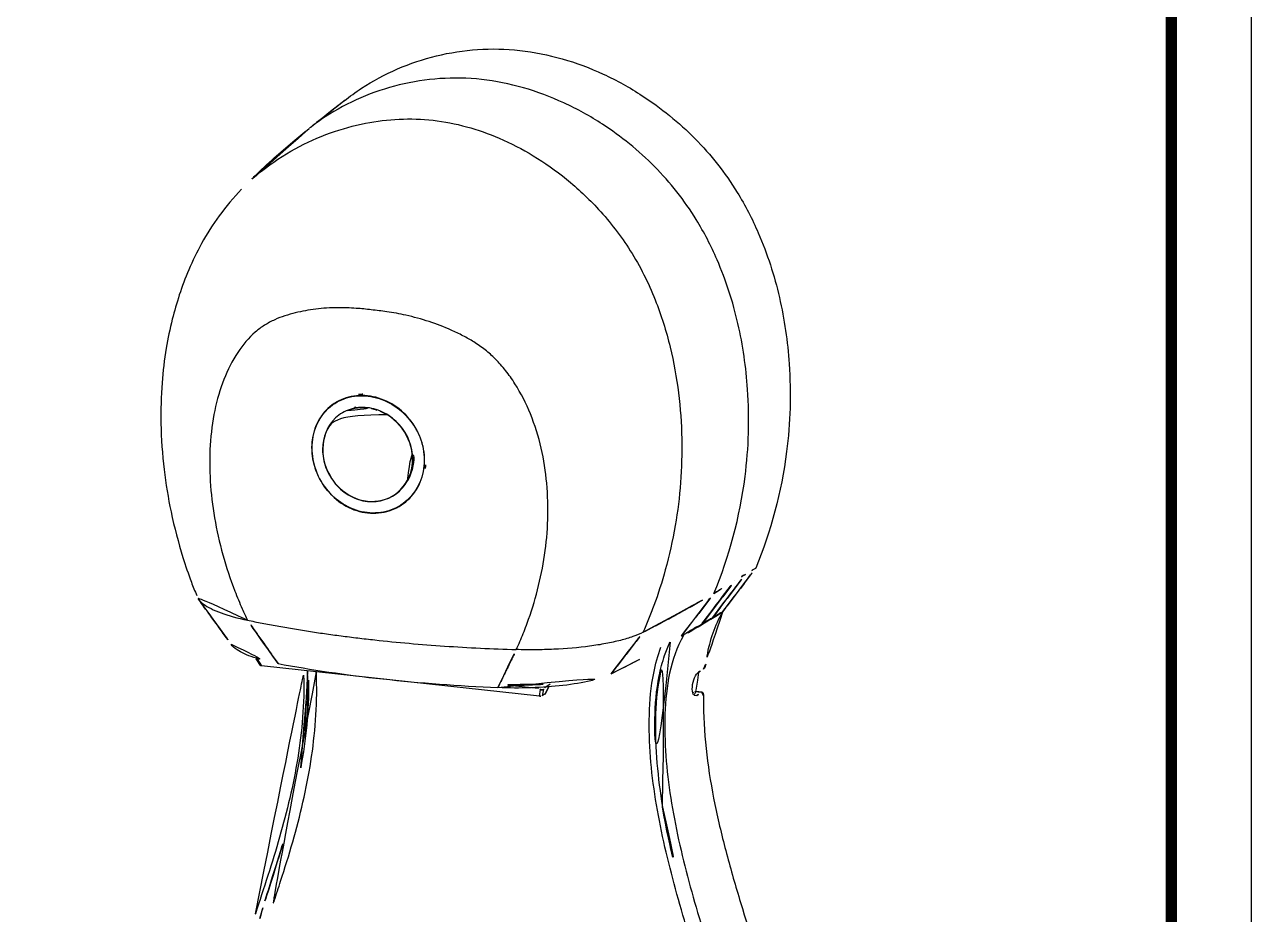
# Model space of a CAD drawing. Extents: x 16296660632 to 16296681399, y -37409619871 to -37409615168.
# Drawn here: x 16296681237.6 to 16296681399, y -37409615421.6 to -37409615304.6 of the extents above; entities that cross this region are included whole.
import ezdxf

# ---------------------------------------------------------------- set-up
doc = ezdxf.new("R2010")
doc.units = 0
doc.header["$LTSCALE"] = 10
doc.header["$MEASUREMENT"] = 0
doc.layers.get('0').update_dxf_attribs({"linetype": 'CONTINUOUS'})
doc.layers.add('1', color=7, linetype='CONTINUOUS')

msp = doc.modelspace()

# ---------------------------------------------------------------- linework, layer by layer
at = {"ltscale": 0.5}
msp.add_lwpolyline([(16296680748.02704, -37409615645.297203), (16296681399.02704, -37409615645.297203), (16296681399.02704, -37409615168.297203), (16296680748.02704, -37409615168.297203)], close=True, dxfattribs=at)
at = {"color": 5, "linetype": 'ByBlock', "lineweight": 200, "const_width": 1.5}
msp.add_lwpolyline([(16296680758.49523, -37409615624.872482), (16296681388.49523, -37409615624.872482), (16296681388.49523, -37409615179.372482), (16296680758.49523, -37409615179.372482)], close=True, dxfattribs=at)
at = {"layer": '1', "color": 7, "linetype": 'Continuous'}
for p, q in [((16296681278.825701, -37409615354.198212), (16296681278.35725, -37409615354.512268)), ((16296681280.103809, -37409615355.392342), (16296681280.20318, -37409615355.325722)), ((16296681280.158541, -37409615355.355789), (16296681280.103991, -37409615355.392357)), ((16296681290.33968, -37409615362.990196), (16296681290.33971, -37409615362.990196)), ((16296681287.231251, -37409615367.748894), (16296681287.699699, -37409615367.434837)), ((16296681268.085489, -37409615388.024292), (16296681268.629021, -37409615388.900131)), ((16296681268.212311, -37409615388.005913), (16296681268.80298, -37409615388.95771)), ((16296681305.36237, -37409615392.952667), (16296681268.80298, -37409615388.95771)), ((16296681301.3505, -37409615391.484268), (16296681305.235201, -37409615391.908768)), ((16296681305.235201, -37409615391.908768), (16296681305.229321, -37409615391.802338)), ((16296681305.36237, -37409615392.952667), (16296681305.53142, -37409615392.083893)), ((16296681305.91276, -37409615392.025162), (16296681305.74139, -37409615392.905907)), ((16296681306.06988, -37409615391.800491), (16296681306.765409, -37409615391.334198)), ((16296681306.140619, -37409615392.63826), (16296681306.588209, -37409615391.704063)), ((16296681306.161501, -37409615392.616859), (16296681306.599211, -37409615391.70327)), ((16296681306.140619, -37409615392.63826), (16296681305.74139, -37409615392.905907)), ((16296681325.732019, -37409615392.818176), (16296681326.05718, -37409615392.853706)), ((16296681326.70801, -37409615392.457809), (16296681325.816811, -37409615392.360428)), ((16296681326.78249, -37409615392.438248), (16296681325.891399, -37409615392.340881))]:
    msp.add_line(p, q, dxfattribs=at)
for centre, major_axis, ratio, start_param, end_param in [((16296681282.843399, -37409615361.097618), (-3.546037, 5.289333), 0.8926694304, 3.5614601088, 5.0482777829), ((16296681283.04706, -37409615360.96109), (-4.437001, 6.618312), 0.8926694304, 3.9068936414, 4.0682345146), ((16296681324.25769, -37409615384.934799), (-0.032944, 0.05487), 0.8776212927, 3.6111274784, 5.0708959037), ((16296681268.98875, -37409615388.872917), (0.363765, 0.01482), 0.2479776844, 3.2809333937, 4.1663581353), ((16296681305.56455, -37409615393.330917), (-0.417969, 1.414846), 0.3779653105, -0.6145813718, -0.1567643144), ((16296681305.56395, -37409615393.319931), (0.535489, 1.526948), 0.1090099778, 0.1445102951, 0.5980766747), ((16296681305.446159, -37409615392.856743), (-0.323796, 0.009082), 0.3132489501, 1.3178321892, 2.7270438961), ((16296681305.80794, -37409615392.614197), (0.356081, 0.008391), 0.2472903186, -0.3704140133, -0.125067895), ((16296681268.87624, -37409615421.940163), (-0.916423, 0.285953), 0.3660202392, -0.2515601331, 0.0388570248)]:
    msp.add_ellipse(centre, major_axis=major_axis, ratio=ratio, start_param=start_param, end_param=end_param, dxfattribs=at)
for points, knots in [([(16296681279.701941, -37409615314.647881), (16296681280.430901, -37409615314.066612), (16296681282.642099, -37409615312.469276), (16296681286.636339, -37409615310.325211), (16296681291.78639, -37409615308.599831), (16296681297.21842, -37409615307.752876), (16296681302.80151, -37409615307.854286), (16296681308.38619, -37409615308.973419), (16296681313.81666, -37409615311.007088), (16296681318.537519, -37409615313.620331), (16296681322.543051, -37409615316.537193), (16296681325.873501, -37409615319.552177), (16296681328.8713, -37409615322.930557), (16296681331.749331, -37409615327.05677), (16296681334.745399, -37409615332.868477), (16296681337.17898, -37409615340.4842), (16296681338.5781, -37409615350.225891), (16296681338.18914, -37409615362.461418), (16296681335.821951, -37409615371.278938), (16296681333.81687, -37409615376.104736)], [0, 0, 0, 0, 0.0268664803, 0.0785666229, 0.1302667656, 0.1819669083, 0.2336670509, 0.2853671936, 0.3370673363, 0.388767479, 0.427542586, 0.466317693, 0.5050928, 0.543867907, 0.5955680497, 0.6731182637, 0.7506684777, 0.854068763, 1, 1, 1, 1]), ([(16296681328.3144, -37409615379.426453), (16296681330.34226, -37409615374.587662), (16296681332.72208, -37409615365.77697), (16296681333.109579, -37409615353.574997), (16296681331.721901, -37409615343.916359), (16296681329.31291, -37409615336.380013), (16296681326.353251, -37409615330.640022), (16296681323.5152, -37409615326.571114), (16296681320.55641, -37409615323.236511), (16296681317.266979, -37409615320.258583), (16296681313.309271, -37409615317.376518), (16296681308.64444, -37409615314.794281), (16296681303.28018, -37409615312.785652), (16296681297.770029, -37409615311.68158), (16296681292.26144, -37409615311.581413), (16296681286.895651, -37409615312.417778), (16296681281.806709, -37409615314.122704), (16296681277.92354, -37409615316.207161), (16296681275.79278, -37409615317.735069), (16296681275.12516, -37409615318.259407)], [0, 0, 0, 0, 0.1476656886, 0.2511090649, 0.3286915972, 0.4062741294, 0.4579958176, 0.4967870837, 0.5355783499, 0.574369616, 0.6131608821, 0.6648825703, 0.7166042585, 0.7683259466, 0.8200476348, 0.871769323, 0.9234910111, 0.9752126993, 1, 1, 1, 1]), ([(16296681268.56732, -37409615324.11496), (16296681268.655701, -37409615324.042473), (16296681270.118679, -37409615322.85675), (16296681273.10578, -37409615320.874672), (16296681277.731581, -37409615318.794868), (16296681283.76506, -37409615317.128487), (16296681291.429359, -37409615316.722443), (16296681298.88648, -37409615318.82164), (16296681304.664249, -37409615321.813026), (16296681309.08506, -37409615324.926491), (16296681313.47954, -37409615329.043968), (16296681317.57328, -37409615334.339523), (16296681320.686871, -37409615340.547249), (16296681323.26799, -37409615348.85862), (16296681324.23749, -37409615357.038834), (16296681324.02129, -37409615364.870163), (16296681323.30168, -37409615370.644043), (16296681322.08983, -37409615376.05027), (16296681320.786949, -37409615380.105392), (16296681319.75247, -37409615382.814888), (16296681319.25712, -37409615383.973267), (16296681319.0137, -37409615384.542503)], [0, 0, 0, 0, 0.0033064025, 0.0544691282, 0.1032848165, 0.1493248939, 0.2339299814, 0.3187475248, 0.3651449538, 0.4137666689, 0.4658132063, 0.5266655835, 0.5906577727, 0.6486291485, 0.7574363252, 0.8097870492, 0.8623622926, 0.9176261439, 0.9640115114, 0.9823149305, 1, 1, 1, 1]), ([(16296681275.0809, -37409615318.294243), (16296681274.347521, -37409615318.872948), (16296681272.791201, -37409615320.138344), (16296681270.372999, -37409615322.242638), (16296681268.13195, -37409615324.326157), (16296681266.74868, -37409615325.736481), (16296681266.20981, -37409615326.30378)], [0, 0, 0, 0, 0.2314858394, 0.4984390733, 0.8007943692, 1, 1, 1, 1]), ([(16296681266.20219, -37409615326.281914), (16296681265.130619, -37409615327.386429), (16296681263.21217, -37409615329.651047), (16296681260.933531, -37409615333.255249), (16296681259.230949, -37409615336.775993), (16296681257.973761, -37409615340.130043), (16296681256.98407, -37409615343.549927), (16296681256.188089, -37409615347.400253), (16296681255.640499, -37409615351.97319), (16296681255.49441, -37409615357.309509), (16296681255.890329, -37409615362.996696), (16296681256.86273, -37409615368.895897), (16296681258.160009, -37409615373.825737), (16296681259.382669, -37409615377.470917), (16296681260.045771, -37409615379.121986), (16296681260.293699, -37409615379.708969)], [0, 0, 0, 0, 0.0797517559, 0.1553393128, 0.2227379239, 0.2851327473, 0.3449325647, 0.4144367128, 0.4965193293, 0.5916898227, 0.699105861, 0.7985039347, 0.9068058412, 0.9666662599, 1, 1, 1, 1]), ([(16296681302.32827, -37409615386.82003), (16296681302.37149, -37409615386.725502), (16296681302.57266, -37409615386.285561), (16296681303.073311, -37409615385.146561), (16296681304.60722, -37409615381.271301), (16296681306.37113, -37409615374.516228), (16296681306.74663, -37409615365.081078), (16296681305.06385, -37409615357.308151), (16296681302.627451, -37409615352.484528), (16296681300.96373, -37409615350.126152), (16296681299.653641, -37409615348.632019), (16296681298.242029, -37409615347.372879), (16296681296.79813, -37409615346.371658), (16296681295.285959, -37409615345.521843), (16296681293.341551, -37409615344.588127), (16296681290.83462, -37409615343.628853), (16296681287.99357, -37409615342.85405), (16296681285.446369, -37409615342.386101), (16296681283.266621, -37409615342.129059), (16296681281.10952, -37409615341.908524), (16296681278.654181, -37409615341.825562), (16296681275.95867, -37409615341.986847), (16296681273.180571, -37409615342.493683), (16296681270.926901, -37409615343.211906), (16296681269.19857, -37409615344.128578), (16296681267.448891, -37409615345.42894), (16296681265.51462, -37409615347.745903), (16296681263.743019, -37409615351.2677), (16296681262.535629, -37409615355.400787), (16296681261.774389, -37409615361.472633), (16296681262.296841, -37409615369.580917), (16296681264.336981, -37409615376.795593), (16296681266.145281, -37409615381.193893), (16296681266.732599, -37409615382.459396), (16296681266.96286, -37409615382.955566)], [0, 0, 0, 0, 0.0028837334, 0.0134220199, 0.0343910936, 0.1172921817, 0.1993548846, 0.2783073363, 0.3153721049, 0.3328713784, 0.349469964, 0.3641929853, 0.379306393, 0.392685858, 0.4070746617, 0.432882787, 0.4597950812, 0.4817850163, 0.4997105768, 0.5173326767, 0.5393361436, 0.5660257759, 0.591870317, 0.6193696254, 0.6344979666, 0.6491739377, 0.683000092, 0.7201558243, 0.7585018762, 0.7992135016, 0.8812674815, 0.9652341967, 0.9863696205, 1, 1, 1, 1]), ([(16296681275.491911, -37409615359.483528), (16296681275.390221, -37409615360.47879), (16296681275.477859, -37409615361.500069), (16296681276.015369, -37409615363.495819), (16296681276.465969, -37409615364.458061), (16296681277.65873, -37409615366.159737), (16296681278.40996, -37409615366.908546), (16296681280.084141, -37409615368.06031), (16296681281.024639, -37409615368.47506), (16296681282.93741, -37409615368.900673), (16296681283.92255, -37409615368.916313), (16296681285.79034, -37409615368.546112), (16296681286.665621, -37409615368.165977), (16296681288.202539, -37409615367.048477), (16296681288.837811, -37409615366.330673), (16296681289.78149, -37409615364.655243), (16296681290.08054, -37409615363.706284), (16296681290.28994, -37409615361.7351), (16296681290.19919, -37409615360.701759), (16296681289.646629, -37409615358.73175), (16296681289.179001, -37409615357.774887), (16296681287.952221, -37409615356.097076), (16296681287.18545, -37409615355.362694), (16296681285.47193, -37409615354.224091), (16296681284.532471, -37409615353.820374), (16296681282.59013, -37409615353.394287), (16296681281.61771, -37409615353.378067), (16296681279.76685, -37409615353.735367), (16296681278.902571, -37409615354.109558), (16296681276.676729, -37409615355.729858), (16296681275.695271, -37409615357.492996), (16296681275.491911, -37409615359.483528)], [0, 0, 0, 0, 0.0625, 0.0625, 0.125, 0.125, 0.1875, 0.1875, 0.25, 0.25, 0.3125, 0.3125, 0.375, 0.375, 0.4375, 0.4375, 0.5, 0.5, 0.5625, 0.5625, 0.625, 0.625, 0.6875, 0.6875, 0.75, 0.75, 0.8125, 0.8125, 0.875, 0.875, 1, 1, 1, 1]), ([(16296681290.25909, -37409615361.909958), (16296681290.25909, -37409615362.927696), (16296681290.06218, -37409615363.907852), (16296681289.30415, -37409615365.700623), (16296681288.7437, -37409615366.500893), (16296681287.356371, -37409615367.7845), (16296681286.519541, -37409615368.274094), (16296681284.72121, -37409615368.856049), (16296681283.74107, -37409615368.954277), (16296681281.805599, -37409615368.743881), (16296681280.83699, -37409615368.435753), (16296681279.053761, -37409615367.459518), (16296681278.245449, -37409615366.799408), (16296681276.87875, -37409615365.198318), (16296681276.3435, -37409615364.285057), (16296681275.611601, -37409615362.328453), (16296681275.42293, -37409615361.296761), (16296681275.422251, -37409615359.286179), (16296681275.61241, -37409615358.296753), (16296681276.33769, -37409615356.532173), (16296681276.88056, -37409615355.73896), (16296681278.2285, -37409615354.479286), (16296681279.042509, -37409615354.002029), (16296681280.823351, -37409615353.432877), (16296681281.78322, -37409615353.339111), (16296681283.740589, -37409615353.55098), (16296681284.70759, -37409615353.85276), (16296681286.52026, -37409615354.812851), (16296681287.35173, -37409615355.467194), (16296681289.435431, -37409615357.803848), (16296681290.25909, -37409615359.874481), (16296681290.25909, -37409615361.909958)], [0, 0, 0, 0, 0.0625, 0.0625, 0.125, 0.125, 0.1875, 0.1875, 0.25, 0.25, 0.3125, 0.3125, 0.375, 0.375, 0.4375, 0.4375, 0.5, 0.5, 0.5625, 0.5625, 0.625, 0.625, 0.6875, 0.6875, 0.75, 0.75, 0.8125, 0.8125, 0.875, 0.875, 1, 1, 1, 1]), ([(16296681288.71586, -37409615361.787773), (16296681288.71586, -37409615362.601921), (16296681288.55899, -37409615363.385582), (16296681287.954729, -37409615364.818382), (16296681287.507879, -37409615365.457611), (16296681285.8475, -37409615366.99501), (16296681284.287069, -37409615367.499657), (16296681281.964649, -37409615367.247177), (16296681281.189159, -37409615367.001099), (16296681279.760509, -37409615366.221588), (16296681279.112301, -37409615365.694443), (16296681278.015909, -37409615364.415642), (16296681277.58617, -37409615363.685966), (16296681276.99847, -37409615362.12204), (16296681276.846939, -37409615361.297188), (16296681276.84613, -37409615358.884552), (16296681277.47662, -37409615357.352997), (16296681279.09869, -37409615355.838348), (16296681279.75149, -37409615355.455513), (16296681281.1782, -37409615354.998787), (16296681281.9468, -37409615354.923378), (16296681283.51244, -37409615355.092842), (16296681284.285431, -37409615355.334618), (16296681285.733589, -37409615356.104156), (16296681286.397221, -37409615356.628593), (16296681288.059851, -37409615358.501137), (16296681288.71586, -37409615360.159477), (16296681288.71586, -37409615361.787773)], [0, 0, 0, 0, 0.0625, 0.0625, 0.125, 0.125, 0.25, 0.25, 0.3125, 0.3125, 0.375, 0.375, 0.4375, 0.4375, 0.5, 0.5, 0.625, 0.625, 0.6875, 0.6875, 0.75, 0.75, 0.8125, 0.8125, 0.875, 0.875, 1, 1, 1, 1]), ([(16296681280.103991, -37409615355.392357), (16296681280.31246, -37409615355.31665), (16296681280.723961, -37409615355.167213), (16296681281.369011, -37409615355.043938), (16296681282.01119, -37409615354.994827), (16296681282.64546, -37409615355.0168), (16296681283.062599, -37409615355.087914), (16296681283.268181, -37409615355.122948)], [0, 0, 0, 0, 0.2114796574, 0.4174343116, 0.6171307051, 0.8113109025, 1, 1, 1, 1]), ([(16296681285.384239, -37409615355.96933), (16296681286.56682, -37409615356.701828), (16296681287.55525, -37409615357.839867), (16296681288.684561, -37409615360.421127), (16296681288.8312, -37409615361.878906), (16296681288.219, -37409615364.47448), (16296681287.458441, -37409615365.624008), (16296681285.378309, -37409615367.106056), (16296681284.052179, -37409615367.444), (16296681281.422279, -37409615367.157654), (16296681280.111731, -37409615366.533257), (16296681278.06798, -37409615364.600883), (16296681277.33106, -37409615363.29689), (16296681276.73143, -37409615360.550758), (16296681276.875509, -37409615359.129692), (16296681277.97291, -37409615356.793907), (16296681278.938259, -37409615355.867752), (16296681280.103809, -37409615355.392326)], [0, 0, 0, 0, 0.125, 0.125, 0.25, 0.25, 0.375, 0.375, 0.5, 0.5, 0.625, 0.625, 0.75, 0.75, 0.875, 0.875, 1, 1, 1, 1]), ([(16296681283.268181, -37409615355.122948), (16296681283.460711, -37409615355.161873), (16296681283.65169, -37409615355.210182), (16296681284.0306, -37409615355.325439), (16296681284.218519, -37409615355.392372), (16296681284.404881, -37409615355.468773)], [0, 0, 0, 0, 0.5, 0.5, 1, 1, 1, 1]), ([(16296681284.404881, -37409615355.468773), (16296681284.56653, -37409615355.538979), (16296681284.90126, -37409615355.684349), (16296681285.21962, -37409615355.872208), (16296681285.38423, -37409615355.969353)], [0, 0, 0, 0, 0.4829461237, 1, 1, 1, 1]), ([(16296681266.96286, -37409615382.955566), (16296681265.640409, -37409615382.680702), (16296681264.48558, -37409615382.363571), (16296681263.00997, -37409615381.823143), (16296681262.561489, -37409615381.631416), (16296681261.78356, -37409615381.237984), (16296681261.449671, -37409615381.034851), (16296681260.89374, -37409615380.615547), (16296681260.670509, -37409615380.397537), (16296681260.398211, -37409615380.021446), (16296681260.31719, -37409615379.865334), (16296681260.26757, -37409615379.708748)], [0, 0, 0, 0, 0.3504928927, 0.3504928927, 0.5257393391, 0.5257393391, 0.7009857854, 0.7009857854, 0.8762322318, 0.8762322318, 1, 1, 1, 1]), ([(16296681319.0137, -37409615384.542503), (16296681319.661921, -37409615384.212791), (16296681320.964199, -37409615383.550392), (16296681322.860189, -37409615382.542908), (16296681324.72205, -37409615381.519653), (16296681326.54838, -37409615380.48056), (16296681327.72401, -37409615379.778839), (16296681328.3144, -37409615379.426453)], [0, 0, 0, 0, 0.1964558598, 0.3946824858, 0.5946812172, 0.7964533346, 1, 1, 1, 1]), ([(16296681329.456909, -37409615381.881348), (16296681329.43936, -37409615381.891876), (16296681329.42182, -37409615381.902397), (16296681329.334089, -37409615381.955017), (16296681329.26391, -37409615381.997124), (16296681328.913031, -37409615382.207603), (16296681328.632339, -37409615382.375999), (16296681327.22896, -37409615383.217957), (16296681326.106489, -37409615383.891571), (16296681324.759121, -37409615384.700363), (16296681324.533991, -37409615384.835503), (16296681324.308861, -37409615384.97065)], [0, 0, 0, 0, 0.0102208038, 0.0102208038, 0.0511040191, 0.0511040191, 0.2146368804, 0.2146368804, 0.8687683311, 0.8687683311, 1, 1, 1, 1]), ([(16296681329.456909, -37409615381.881348), (16296681328.95817, -37409615382.742447), (16296681328.54141, -37409615383.650253), (16296681327.872681, -37409615385.595123), (16296681327.61948, -37409615386.628304), (16296681327.37306, -37409615387.995483), (16296681327.321569, -37409615388.3153), (16296681327.275579, -37409615388.636353)], [0, 0, 0, 0, 0.4260218303, 0.4260218303, 0.8663199047, 0.8663199047, 1, 1, 1, 1]), ([(16296681328.16416, -37409615382.591003), (16296681328.276529, -37409615382.52433), (16296681328.388901, -37409615382.457657), (16296681328.61364, -37409615382.324333), (16296681328.726009, -37409615382.25766), (16296681328.95075, -37409615382.124321), (16296681329.06312, -37409615382.057663), (16296681329.285709, -37409615381.925598), (16296681329.395929, -37409615381.860199), (16296681329.506149, -37409615381.794807)], [0, 0, 0, 0, 0.2512018131, 0.2512018131, 0.5024036262, 0.5024036262, 0.7536054392, 0.7536054392, 1, 1, 1, 1]), ([(16296681329.4582, -37409615381.823387), (16296681329.460409, -37409615381.828171), (16296681329.46208, -37409615381.833199), (16296681329.4646, -37409615381.845131), (16296681329.46496, -37409615381.852249), (16296681329.463409, -37409615381.865768), (16296681329.461491, -37409615381.87236), (16296681329.458771, -37409615381.877838), (16296681329.45812, -37409615381.879158), (16296681329.45742, -37409615381.880463), (16296681329.45669, -37409615381.881729)], [0, 0, 0, 0, 0.251928028, 0.251928028, 0.5954603033, 0.5954603033, 0.938867661, 0.938867661, 0.938867661, 1, 1, 1, 1]), ([(16296681266.96286, -37409615382.955566), (16296681267.59934, -37409615383.085182), (16296681268.876249, -37409615383.345222), (16296681270.856911, -37409615383.713814), (16296681272.88875, -37409615384.067017), (16296681274.971621, -37409615384.402138), (16296681277.099331, -37409615384.718597), (16296681279.267, -37409615385.015411), (16296681281.469139, -37409615385.291878), (16296681284.44203, -37409615385.632233), (16296681288.232491, -37409615386.006126), (16296681292.8762, -37409615386.367996), (16296681297.57901, -37409615386.649223), (16296681300.750191, -37409615386.763283), (16296681302.32827, -37409615386.82003)], [0, 0, 0, 0, 0.0618923791, 0.1241696099, 0.1867433686, 0.2495257846, 0.3124298967, 0.3753700982, 0.4382625658, 0.5010260447, 0.6261703188, 0.7514965996, 0.8763363725, 1, 1, 1, 1]), ([(16296681324.060579, -37409615385.025757), (16296681324.28463, -37409615384.892822), (16296681324.50868, -37409615384.75988), (16296681324.956779, -37409615384.494003), (16296681325.18084, -37409615384.361061), (16296681325.628941, -37409615384.095177), (16296681325.853001, -37409615383.962242), (16296681326.2969, -37409615383.698868), (16296681326.516741, -37409615383.568428), (16296681326.73658, -37409615383.438004)], [0, 0, 0, 0, 0.251182323, 0.251182323, 0.5023646461, 0.5023646461, 0.7535469691, 0.7535469691, 1, 1, 1, 1]), ([(16296681326.73658, -37409615383.438004), (16296681326.741579, -37409615383.435028), (16296681326.74658, -37409615383.43206), (16296681326.75658, -37409615383.426117), (16296681326.76158, -37409615383.423157), (16296681326.77158, -37409615383.417221), (16296681326.776581, -37409615383.414253), (16296681326.786489, -37409615383.408379), (16296681326.791401, -37409615383.405457), (16296681326.796301, -37409615383.402557)], [0, 0, 0, 0, 0.2511904085, 0.2511904085, 0.502380817, 0.502380817, 0.7535712255, 0.7535712255, 1, 1, 1, 1]), ([(16296681326.796301, -37409615383.402557), (16296681326.910839, -37409615383.334602), (16296681327.02537, -37409615383.266647), (16296681327.254431, -37409615383.130737), (16296681327.368959, -37409615383.06279), (16296681327.59803, -37409615382.926888), (16296681327.712561, -37409615382.858932), (16296681327.939449, -37409615382.724319), (16296681328.051809, -37409615382.657661), (16296681328.16416, -37409615382.591003)], [0, 0, 0, 0, 0.2511943435, 0.2511943435, 0.5023886871, 0.5023886871, 0.7535830306, 0.7535830306, 1, 1, 1, 1]), ([(16296681319.0137, -37409615384.542503), (16296681318.61931, -37409615384.741158), (16296681318.164169, -37409615384.931793), (16296681317.16234, -37409615385.287033), (16296681316.61381, -37409615385.452843), (16296681315.42341, -37409615385.761292), (16296681314.775351, -37409615385.905006), (16296681313.41588, -37409615386.161987), (16296681312.70648, -37409615386.275337), (16296681310.49283, -37409615386.571709), (16296681308.884041, -37409615386.711067), (16296681306.457199, -37409615386.821877), (16296681305.64044, -37409615386.843269), (16296681303.99139, -37409615386.855118), (16296681303.155001, -37409615386.845337), (16296681302.32827, -37409615386.82003)], [0, 0, 0, 0, 0.125, 0.125, 0.25, 0.25, 0.375, 0.375, 0.5, 0.5, 0.75, 0.75, 0.875, 0.875, 1, 1, 1, 1]), ([(16296681324.308861, -37409615384.97065), (16296681323.45088, -37409615386.501198), (16296681322.874969, -37409615388.163139), (16296681322.125799, -37409615391.6745), (16296681321.94219, -37409615393.490517), (16296681321.75898, -37409615398.942284), (16296681322.07143, -37409615402.653763), (16296681323.210279, -37409615410.019753), (16296681324.04776, -37409615413.683327), (16296681325.51646, -37409615419.131271), (16296681326.041019, -37409615420.940018), (16296681327.12529, -37409615424.550232), (16296681327.691111, -37409615426.350449), (16296681328.21924, -37409615428.158447)], [0, 0, 0, 0, 0.125, 0.125, 0.25, 0.25, 0.5, 0.5, 0.75, 0.75, 0.875, 0.875, 1, 1, 1, 1]), ([(16296681324.308861, -37409615384.97065), (16296681324.301479, -37409615384.975067), (16296681324.293579, -37409615384.979408), (16296681324.233959, -37409615385.00959), (16296681324.162609, -37409615385.032539), (16296681324.081129, -37409615385.050056), (16296681324.079691, -37409615385.050377), (16296681324.078251, -37409615385.050682), (16296681324.076811, -37409615385.050987)], [0, 0, 0, 0, 0.1383272786, 0.1383272786, 0.9970189262, 0.9970189262, 0.9970189262, 1, 1, 1, 1]), ([(16296681264.823709, -37409615386.122177), (16296681264.98769, -37409615386.37175), (16296681265.24967, -37409615386.617508), (16296681266.14789, -37409615387.217773), (16296681266.88714, -37409615387.552399), (16296681268.729059, -37409615388.16497), (16296681269.793159, -37409615388.430077), (16296681270.99229, -37409615388.656349)], [0, 0, 0, 0, 0.2463453315, 0.2463453315, 0.6231726657, 0.6231726657, 1, 1, 1, 1]), ([(16296681326.250641, -37409615428.607727), (16296681326.003201, -37409615427.685127), (16296681325.72114, -37409615426.771423), (16296681325.1805, -37409615424.938507), (16296681324.90807, -37409615424.022652), (16296681324.10103, -37409615421.275146), (16296681323.57893, -37409615419.443031), (16296681322.105511, -37409615413.936783), (16296681321.24621, -37409615410.253143), (16296681320.05747, -37409615402.80098), (16296681319.723511, -37409615399.079971), (16296681319.87771, -37409615393.539223), (16296681320.04673, -37409615391.684242), (16296681320.62702, -37409615388.734642), (16296681320.9333, -37409615387.592247), (16296681321.34355, -37409615386.488327)], [0, 0, 0, 0, 0.0652955404, 0.0652955404, 0.1305910809, 0.1305910809, 0.2611821617, 0.2611821617, 0.5223643234, 0.5223643234, 0.7835464851, 0.7835464851, 0.914137566, 0.914137566, 1, 1, 1, 1]), ([(16296681322.554371, -37409615385.834213), (16296681322.285561, -37409615386.408958), (16296681322.041731, -37409615386.993767), (16296681321.538639, -37409615388.465752), (16296681321.30393, -37409615389.362808), (16296681320.752279, -37409615392.115463), (16296681320.58897, -37409615394.042549), (16296681320.48377, -37409615399.790741), (16296681320.889999, -37409615403.665077), (16296681321.56093, -37409615407.525322)], [0, 0, 0, 0, 0.0895925502, 0.0895925502, 0.2196507573, 0.2196507573, 0.4797671715, 0.4797671715, 1, 1, 1, 1]), ([(16296681321.56093, -37409615407.525322), (16296681320.92417, -37409615403.696136), (16296681320.55241, -37409615399.798317), (16296681320.66853, -37409615394.073563), (16296681320.830759, -37409615392.173317), (16296681321.496019, -37409615388.746613), (16296681321.94404, -37409615387.24015), (16296681322.595051, -37409615385.825256)], [0, 0, 0, 0, 0.5199449831, 0.5199449831, 0.7799174747, 0.7799174747, 1, 1, 1, 1]), ([(16296681268.084579, -37409615388.022812), (16296681268.08535, -37409615388.024063), (16296681268.08613, -37409615388.025307), (16296681268.08691, -37409615388.026558), (16296681268.09487, -37409615388.039169), (16296681268.105631, -37409615388.049088), (16296681268.128651, -37409615388.058937), (16296681268.141121, -37409615388.059357), (16296681268.166389, -37409615388.051758), (16296681268.179449, -37409615388.043289), (16296681268.198771, -37409615388.024132), (16296681268.20579, -37409615388.015518), (16296681268.212311, -37409615388.005913)], [0, 0, 0, 0, 0.0063850688, 0.0063850688, 0.0063850688, 0.2840822625, 0.2840822625, 0.5512157483, 0.5512157483, 0.8300207904, 0.8300207904, 1, 1, 1, 1]), ([(16296681270.99229, -37409615388.656349), (16296681275.29458, -37409615389.468224), (16296681279.88695, -37409615390.141342), (16296681289.63785, -37409615391.207817), (16296681294.719681, -37409615391.590317), (16296681299.90995, -37409615391.816261)], [0, 0, 0, 0, 0.5, 0.5, 1, 1, 1, 1]), ([(16296681326.934731, -37409615389.402023), (16296681326.96381, -37409615389.384354), (16296681326.99469, -37409615389.354736), (16296681327.05497, -37409615389.276733), (16296681327.085199, -37409615389.227287), (16296681327.141239, -37409615389.115471), (16296681327.16781, -37409615389.051514), (16296681327.21401, -37409615388.917778), (16296681327.23423, -37409615388.846138), (16296681327.26041, -37409615388.728897), (16296681327.26907, -37409615388.681808), (16296681327.275579, -37409615388.636353)], [0, 0, 0, 0, 0.2131903769, 0.2131903769, 0.426304878, 0.426304878, 0.640561405, 0.640561405, 0.8566321184, 0.8566321184, 1, 1, 1, 1]), ([(16296681268.014721, -37409615421.57972), (16296681268.54038, -37409615419.895073), (16296681269.10429, -37409615418.223793), (16296681270.18437, -37409615414.864571), (16296681270.70664, -37409615413.178741), (16296681272.16811, -37409615408.084389), (16296681273.000641, -37409615404.638527), (16296681273.85932, -37409615399.333237), (16296681274.080429, -37409615397.542023), (16296681274.35569, -37409615393.901154), (16296681274.413151, -37409615392.051964), (16296681274.350201, -37409615390.024673), (16296681274.34321, -37409615389.838867), (16296681274.334921, -37409615389.653069)], [0, 0, 0, 0, 0.1639109022, 0.1639109022, 0.3278218043, 0.3278218043, 0.6556436087, 0.6556436087, 0.8195545108, 0.8195545108, 0.983465413, 0.983465413, 1, 1, 1, 1]), ([(16296681276.017241, -37409615389.733513), (16296681276.03138, -37409615390.018402), (16296681276.042681, -37409615390.302788), (16296681276.164841, -37409615394.299454), (16296681275.86344, -37409615397.938972), (16296681274.73868, -37409615405.134087), (16296681273.901779, -37409615408.646729), (16296681272.419821, -37409615413.841278), (16296681271.88768, -37409615415.562363), (16296681271.05356, -37409615418.134911), (16296681270.76969, -37409615418.990982), (16296681270.202499, -37409615420.704788), (16296681269.91432, -37409615421.558723), (16296681269.6451, -37409615422.425179)], [0, 0, 0, 0, 0.024829144, 0.024829144, 0.349886096, 0.349886096, 0.674943048, 0.674943048, 0.837471524, 0.837471524, 0.918735762, 0.918735762, 1, 1, 1, 1]), ([(16296681273.9688, -37409615402.386971), (16296681274.6444, -37409615398.661758), (16296681275.054291, -37409615394.870781), (16296681274.979231, -37409615390.553787), (16296681274.964001, -37409615390.093323), (16296681274.940479, -37409615389.631798)], [0, 0, 0, 0, 0.8938472883, 0.8938472883, 1, 1, 1, 1]), ([(16296681274.862961, -37409615389.653572), (16296681274.88678, -37409615390.113487), (16296681274.90259, -37409615390.57328), (16296681274.94824, -37409615392.957321), (16296681274.86891, -37409615394.889236), (16296681274.5399, -37409615398.680397), (16296681274.28817, -37409615400.545502), (16296681273.9688, -37409615402.386971)], [0, 0, 0, 0, 0.1066944876, 0.1066944876, 0.5533472438, 0.5533472438, 1, 1, 1, 1]), ([(16296681299.90995, -37409615391.816261), (16296681301.366261, -37409615391.879631), (16296681302.81982, -37409615391.889061), (16296681305.72131, -37409615391.797279), (16296681307.14485, -37409615391.695229), (16296681309.794359, -37409615391.383682), (16296681311.04586, -37409615391.170021), (16296681313.18755, -37409615390.654648), (16296681314.111839, -37409615390.345154), (16296681314.806669, -37409615390.004303)], [0, 0, 0, 0, 0.25, 0.25, 0.5, 0.5, 0.75, 0.75, 1, 1, 1, 1]), ([(16296681326.283529, -37409615389.79789), (16296681326.11117, -37409615389.902657), (16296681325.92234, -37409615390.169853), (16296681325.623171, -37409615390.875397), (16296681325.515459, -37409615391.314583), (16296681325.456261, -37409615392.111656), (16296681325.503759, -37409615392.468964), (16296681325.72179, -37409615392.895927), (16296681325.88493, -37409615392.958504), (16296681326.05718, -37409615392.853706)], [0, 0, 0, 0, 0.25, 0.25, 0.5, 0.5, 0.75, 0.75, 1, 1, 1, 1]), ([(16296681305.84201, -37409615391.36795), (16296681305.392441, -37409615391.399727), (16296681304.93729, -37409615391.42646), (16296681303.98399, -37409615391.467651), (16296681303.484541, -37409615391.481743), (16296681302.48444, -37409615391.495499), (16296681301.982401, -37409615391.495323), (16296681300.982479, -37409615391.480812), (16296681300.483271, -37409615391.466454), (16296681299.988791, -37409615391.445213)], [0, 0, 0, 0, 0.2362354624, 0.2362354624, 0.4908498959, 0.4908498959, 0.7454281014, 0.7454281014, 1, 1, 1, 1]), ([(16296681305.53142, -37409615392.083893), (16296681305.55315, -37409615392.105904), (16296681305.57852, -37409615392.124947), (16296681305.633989, -37409615392.152267), (16296681305.66494, -37409615392.160713), (16296681305.72294, -37409615392.163544), (16296681305.75083, -37409615392.15947), (16296681305.800421, -37409615392.141747), (16296681305.823099, -37409615392.128647), (16296681305.863211, -37409615392.095619), (16296681305.8811, -37409615392.075218), (16296681305.90205, -37409615392.043961), (16296681305.90761, -37409615392.034683), (16296681305.91276, -37409615392.025162)], [0, 0, 0, 0, 0.2046735574, 0.2046735574, 0.4114660138, 0.4114660138, 0.5942685239, 0.5942685239, 0.7626212394, 0.7626212394, 0.9327364569, 0.9327364569, 1, 1, 1, 1]), ([(16296681326.95335, -37409615392.913933), (16296681326.94655, -37409615393.310272), (16296681326.945141, -37409615393.707367), (16296681326.984221, -37409615398.448929), (16296681327.56139, -37409615402.840393), (16296681328.891171, -37409615409.356407), (16296681329.411409, -37409615411.513428), (16296681330.55176, -37409615415.797318), (16296681331.172581, -37409615417.928848), (16296681333.11521, -37409615424.354187), (16296681334.544849, -37409615428.68631), (16296681335.304871, -37409615434.10778), (16296681335.405451, -37409615435.192383), (16296681335.47378, -37409615437.360764), (16296681335.44235, -37409615438.444862), (16296681335.15984, -37409615441.664833), (16296681334.71529, -37409615443.767998), (16296681333.275181, -37409615447.710457), (16296681332.267679, -37409615449.54464), (16296681329.804569, -37409615452.83284), (16296681328.35202, -37409615454.288132), (16296681325.925541, -37409615456.134712), (16296681325.05975, -37409615456.700539), (16296681324.159519, -37409615457.20713)], [0, 0, 0, 0, 0.0171072818, 0.0171072818, 0.2040343891, 0.2040343891, 0.2974979427, 0.2974979427, 0.3909614963, 0.3909614963, 0.5778886036, 0.5778886036, 0.6246203804, 0.6246203804, 0.6713521572, 0.6713521572, 0.7648157109, 0.7648157109, 0.8582792645, 0.8582792645, 0.9517428181, 0.9517428181, 1, 1, 1, 1]), ([(16296681326.95335, -37409615392.913933), (16296681326.954531, -37409615392.845123), (16296681326.95088, -37409615392.778427), (16296681326.934441, -37409615392.660362), (16296681326.921431, -37409615392.607338), (16296681326.887859, -37409615392.522102), (16296681326.866831, -37409615392.488708), (16296681326.819599, -37409615392.445877), (16296681326.792761, -37409615392.435852), (16296681326.746401, -37409615392.439438), (16296681326.72723, -37409615392.446121), (16296681326.70801, -37409615392.457809)], [0, 0, 0, 0, 0.2148697185, 0.2148697185, 0.4297435422, 0.4297435422, 0.6445575666, 0.6445575666, 0.8593226514, 0.8593226514, 1, 1, 1, 1])]:
    msp.add_open_spline(points, degree=3, knots=knots, dxfattribs=at)
for points, degree in [([(16296681279.8263, -37409615314.549263), (16296681277.452959, -37409615316.422256), (16296681275.07962, -37409615318.29525)], 2), ([(16296681281.568769, -37409615353.284073), (16296681282.05335, -37409615353.234283), (16296681282.541361, -37409615353.235764), (16296681283.039619, -37409615353.289688)], 3), ([(16296681281.20859, -37409615354.940666), (16296681281.07266, -37409615354.971703), (16296681280.938351, -37409615355.007957), (16296681280.80611, -37409615355.049332)], 3), ([(16296681328.16416, -37409615382.591003), (16296681332.460899, -37409615376.92334)], 1), ([(16296681329.506149, -37409615381.794807), (16296681333.81687, -37409615376.104736)], 1), ([(16296681332.460899, -37409615376.92334), (16296681332.000191, -37409615377.201469), (16296681331.53948, -37409615377.479591), (16296681331.07877, -37409615377.757713)], 3), ([(16296681333.81687, -37409615376.104736), (16296681333.36488, -37409615376.377609), (16296681332.912889, -37409615376.650467), (16296681332.460899, -37409615376.92334)], 3), ([(16296681326.73658, -37409615383.438004), (16296681331.018419, -37409615377.794151)], 1), ([(16296681326.796301, -37409615383.402557), (16296681331.07877, -37409615377.757713)], 1), ([(16296681328.3144, -37409615379.426453), (16296681329.215759, -37409615378.882347), (16296681330.1171, -37409615378.338249), (16296681331.018419, -37409615377.794151)], 3), ([(16296681331.07877, -37409615377.757713), (16296681331.058649, -37409615377.769859), (16296681331.03853, -37409615377.782013), (16296681331.018419, -37409615377.794151)], 3), ([(16296681260.51351, -37409615380.180687), (16296681264.87018, -37409615386.191116)], 1), ([(16296681324.060579, -37409615385.025757), (16296681328.3144, -37409615379.426453)], 1), ([(16296681270.99229, -37409615388.656349), (16296681266.96286, -37409615382.955566)], 1), ([(16296681314.806669, -37409615390.004303), (16296681319.0137, -37409615384.542503)], 1), ([(16296681299.90995, -37409615391.816261), (16296681302.32827, -37409615386.82003)], 1), ([(16296681314.806669, -37409615390.004303), (16296681318.12488, -37409615388.376541), (16296681321.212561, -37409615386.715637), (16296681324.060579, -37409615385.025757)], 3), ([(16296681326.283529, -37409615389.79789), (16296681326.500601, -37409615389.665932), (16296681326.717661, -37409615389.533981), (16296681326.934731, -37409615389.402023)], 3), ([(16296681325.561529, -37409615392.515709), (16296681325.64662, -37409615392.463951), (16296681325.73172, -37409615392.412193), (16296681325.816811, -37409615392.360428)], 3), ([(16296681325.816811, -37409615392.360428), (16296681325.84219, -37409615392.344994), (16296681325.867599, -37409615392.338364), (16296681325.891451, -37409615392.340897)], 3), ([(16296681326.05718, -37409615392.853706), (16296681326.27413, -37409615392.721748), (16296681326.49107, -37409615392.589783), (16296681326.70801, -37409615392.457809)], 3), ([(16296681269.72451, -37409615418.446617), (16296681271.405291, -37409615413.19912), (16296681272.98439, -37409615407.891693), (16296681273.9688, -37409615402.386971)], 3), ([(16296681321.56093, -37409615407.525322), (16296681322.545441, -37409615413.271187), (16296681324.132179, -37409615418.949127), (16296681325.81987, -37409615424.589279)], 3), ([(16296681269.72451, -37409615418.446617), (16296681269.31818, -37409615419.690117), (16296681268.90666, -37409615420.931824), (16296681268.51685, -37409615422.181099)], 3), ([(16296681268.57818, -37409615422.187813), (16296681268.93, -37409615420.928192), (16296681269.33498, -37409615419.690681), (16296681269.72451, -37409615418.446617)], 3)]:
    msp.add_open_spline(points, degree=degree, dxfattribs=at)

doc.saveas('drawing.dxf')
